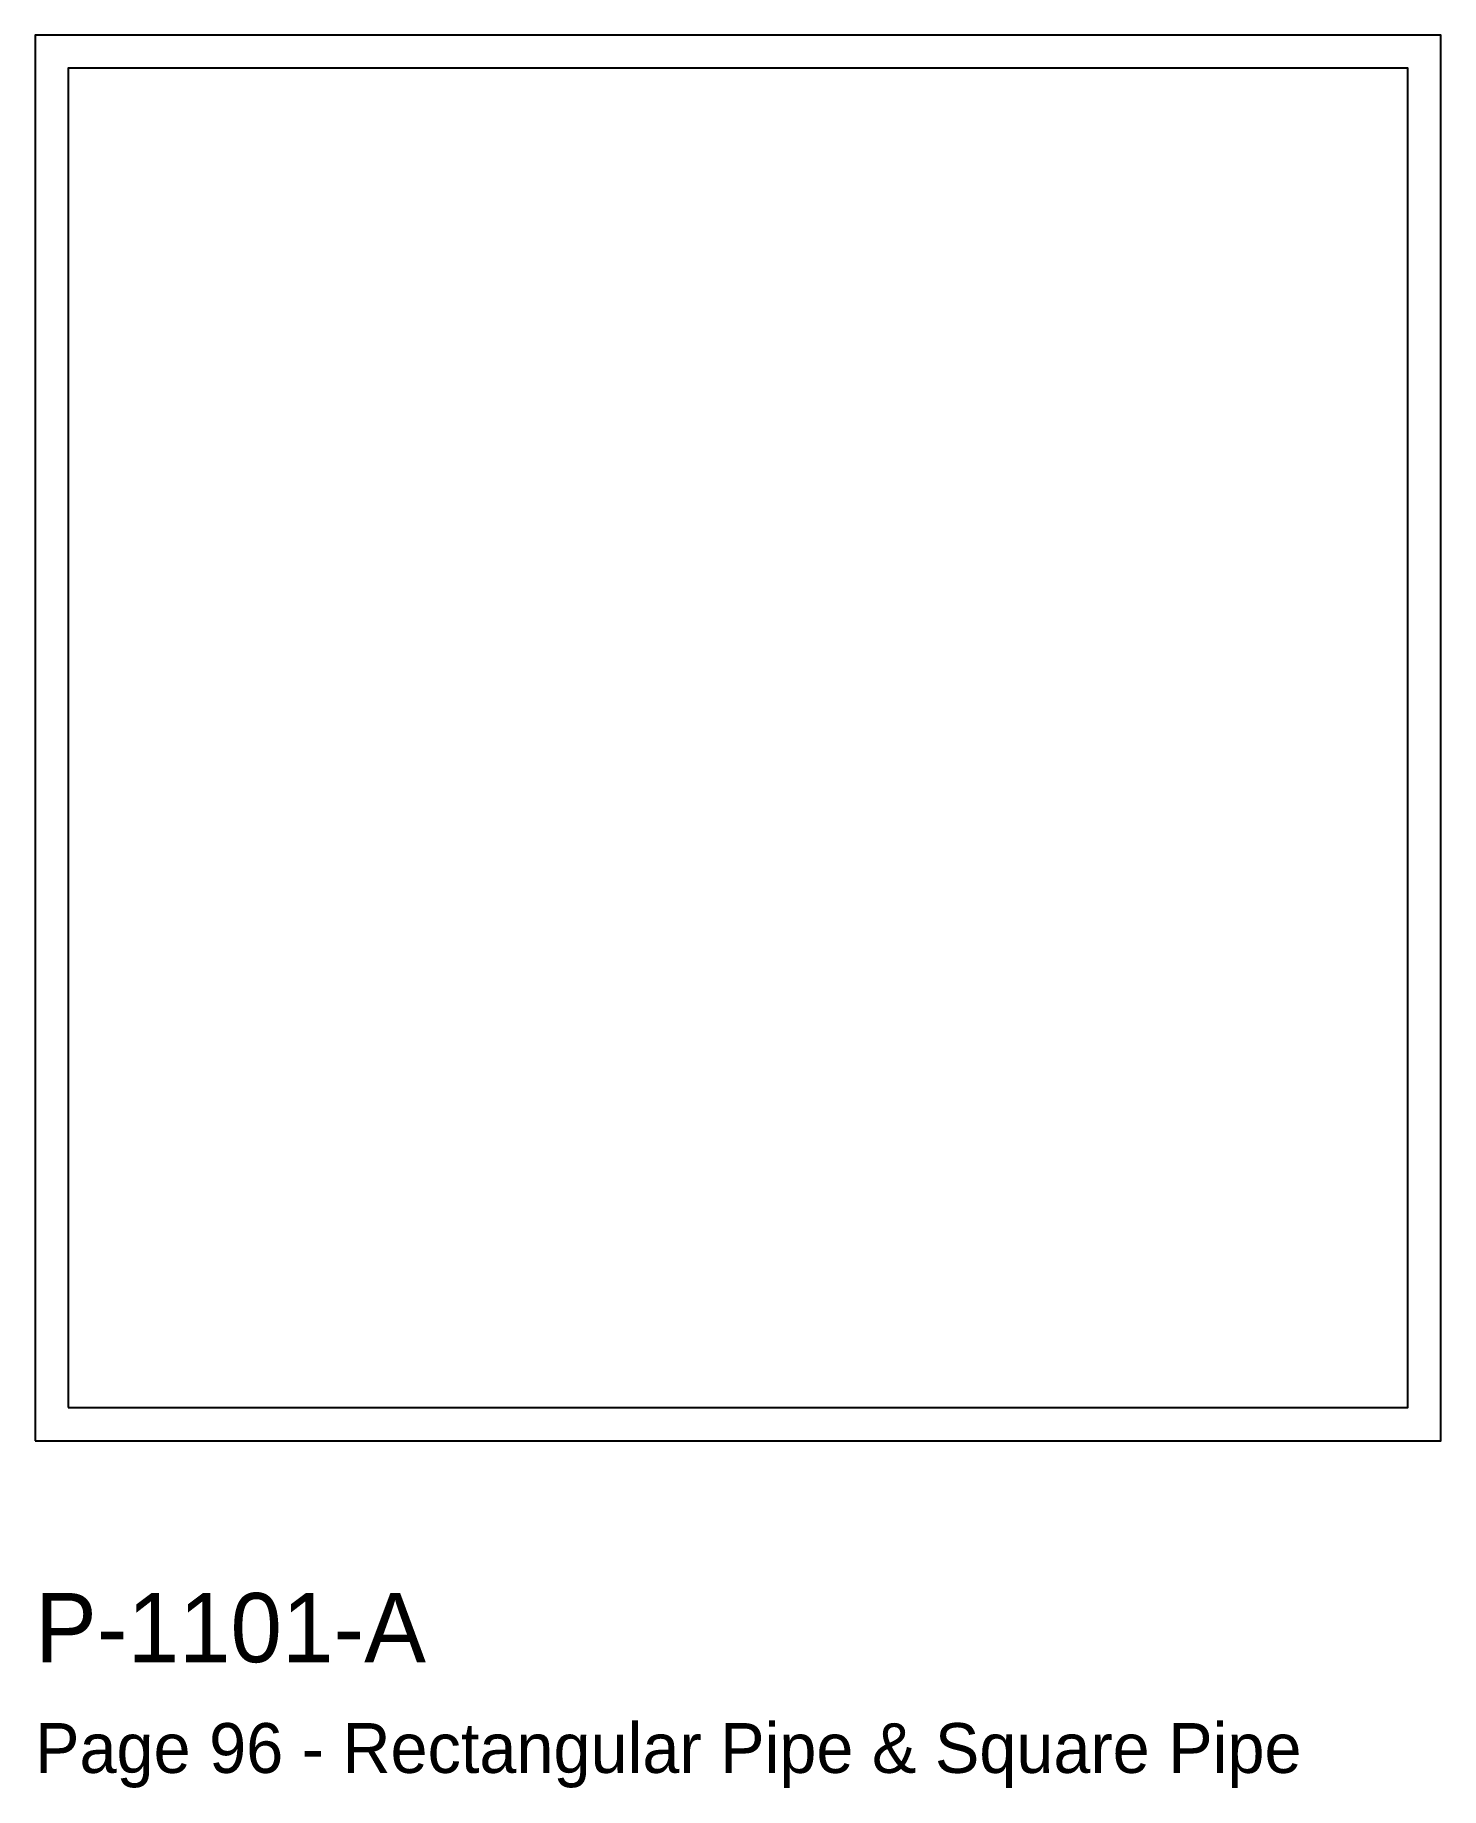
# Model space of a CAD drawing. Header units: millimetres. Extents: x 0 to 50.8, y -12.5 to 50.8.
import ezdxf

# ---------------------------------------------------------------- set-up
doc = ezdxf.new("R2010")
doc.units = ezdxf.units.MM
doc.layers.add('INFO', color=7, linetype='Continuous')
doc.layers.add('PROFILE', color=7, linetype='Continuous')

msp = doc.modelspace()

# ---------------------------------------------------------------- linework, layer by layer
at = {"layer": 'PROFILE'}
for points in [[(0, 0), (50.8, 0), (50.8, 50.8), (0, 50.8)], [(1.2, 1.2), (49.6, 1.2), (49.6, 49.6), (1.2, 49.6)]]:
    msp.add_lwpolyline(points, close=True, dxfattribs=at)

# ---------------------------------------------------------------- texts
at = {"layer": 'INFO'}
for s, height, p in [('P-1101-A', 2.5, (0, -8)), ('Page 96 - Rectangular Pipe & Square Pipe', 1.8, (0, -12))]:
    msp.add_text(s, height=height, dxfattribs=at).set_placement(p)

doc.saveas('drawing.dxf')
